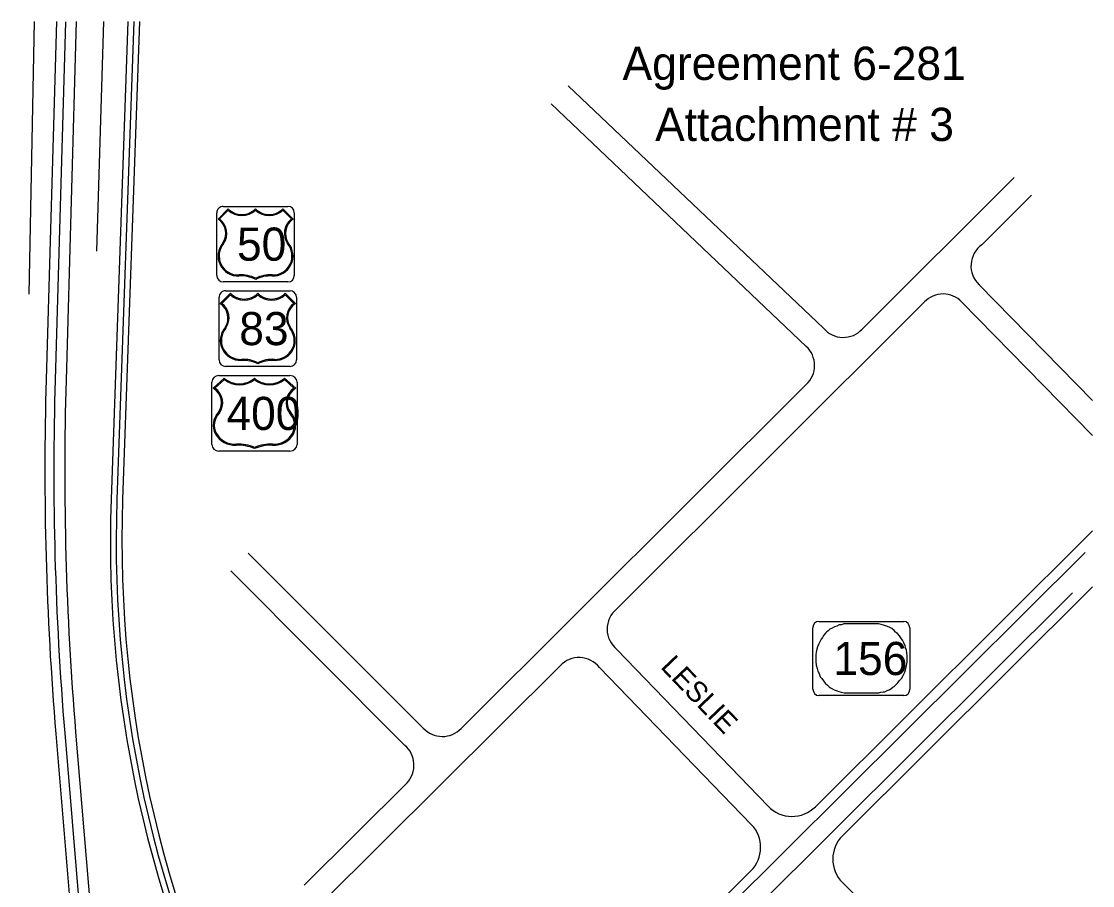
# Model space of a CAD drawing. Extents: x -155.21 to -154.573, y -33.693 to -32.918.
# Drawn here: x -154.931 to -154.686, y -33.1528 to -32.955 of the extents above; entities that cross this region are included whole.
import ezdxf

# ---------------------------------------------------------------- set-up
doc = ezdxf.new("R2010")
doc.units = 0
for name, color, linetype in [('PL Inter City1 Maintenance Attch', 7, 'Continuous'), ('PL Inter Gray Bkgrd Streets', 7, 'Continuous'), ('PL Inter Maintenance Info', 7, 'Continuous'), ('PL Inter Road Lines', 7, 'Continuous'), ('PL Inter Route Shields', 7, 'Continuous')]:
    doc.layers.add(name, color=color, linetype=linetype)

msp = doc.modelspace()

# ---------------------------------------------------------------- linework, layer by layer
at = {"layer": 'PL Inter Gray Bkgrd Streets'}
for p, q in [((-154.747531700538, -33.025228792668216), (-154.80593582277896, -32.969762777151914)), ((-154.75150180993967, -33.0293769752881), (-154.80985217610632, -32.97387923612372)), ((-154.7386575031329, -33.02542225089951), (-154.70392450781634, -32.990731566488314)), ((-154.71128256336095, -33.00613864118327), (-154.69991249445224, -32.99475484955287)), ((-154.6859644569249, -33.041771181614806), (-154.71190729848698, -33.01528261392775)), ((-154.79483632050346, -33.08950145103716), (-154.7244121009498, -33.01920546071111)), ((-154.6859644569249, -33.04977068682677), (-154.71591154519277, -33.01919000423061)), ((-154.8304303588448, -33.11680192433568), (-154.7514603503817, -33.03811170837096)), ((-154.83906877266512, -33.116727395002634), (-154.87911287819938, -33.07669733979292)), ((-154.843279868658, -33.120684212836174), (-154.88313053036518, -33.08071499195876)), ((-154.76018243853179, -33.134608397769604), (-154.7947814498306, -33.09871288281909)), ((-154.86228697040107, -33.15667449503684), (-154.80777251418323, -33.10245615382915)), ((-154.76403129999872, -33.13875746595908), (-154.79879309068613, -33.10283658216866)), ((-154.86629898376515, -33.15265121197228), (-154.8427925461073, -33.12921900559115)), ((-154.7431902275594, -33.15206199957929), (-154.70974393201848, -33.185722092425685))]:
    msp.add_line(p, q, dxfattribs=at)
for centre, start, end in [((-154.70787393753338, -33.01096485351831), 125.23254778507184, 226.95046782398092), ((-154.72015436008414, -33.02330212987716), 44.10384382750965, 136.1045166962905), ((-154.74300959094248, -33.02142595420969), 220.06193772517173, 317.4403525127381), ((-154.75546057491755, -33.033763230568546), 312.61137952289585, 47.93252716095401), ((-154.79110791259956, -33.0940851209683), 129.12528827935097, 231.5573028452633), ((-154.80344518895845, -33.10647925113526), 38.06152443738722, 137.0865135341886), ((-154.8347147834164, -33.11273317002684), 222.53237907084335, 316.47898797545844), ((-154.84710891358333, -33.125184154001914), 316.9306842089872, 49.60520763641455)]:
    msp.add_arc(centre, 0.005908557821954532, start, end, dxfattribs=at)
at = {"layer": 'PL Inter Maintenance Info'}
for p, q in [((-154.92094212376293, -32.95513955960334), (-154.9232922838079, -33.03701913557125)), ((-154.90530257729176, -32.955034026776765), (-154.90916598598525, -33.06439821132993)), ((-154.98902511210466, -33.37639042519251), (-154.68768995369587, -33.0765360292329)), ((-154.98581891665336, -33.37961245370776), (-154.69054064824985, -33.08578518416619)), ((-154.92109091592076, -33.117862726206646), (-154.90156131334993, -33.352217957057064))]:
    msp.add_line(p, q, dxfattribs=at)
for centre, radius, start, end in [((-154.2000688843635, -33.05777755691015), 0.7235212488658446, 178.35591122069224, 184.7636416907309), ((-154.63679800262764, -33.07401990639419), 0.2725378787878788, 177.9768056340721, 208.7646309119287)]:
    msp.add_arc(centre, radius, start, end, dxfattribs=at)
at = {"layer": 'PL Inter Road Lines'}
for p, q in [((-154.92807929156243, -32.95508083140877), (-154.929278015231, -33.01741446217367)), ((-154.9229882140616, -32.95508083140877), (-154.92533837410662, -33.03696040737668)), ((-154.91844088753442, -32.95508083140877), (-154.92079479077228, -33.037090820216356)), ((-154.91218884970664, -32.95508083140877), (-154.91380247460535, -33.007613286444084)), ((-154.90663081526205, -32.95508083140877), (-154.9104909171065, -33.064351406697924)), ((-154.90397764617052, -32.95508083140877), (-154.90784105486398, -33.06444501596193)), ((-154.7493843111606, -33.13472098596878), (-154.6859644569249, -33.07161277720841)), ((-154.7431599776684, -33.14135217629461), (-154.6859644569249, -33.084437714621075)), ((-154.92313077827185, -33.11803271473591), (-154.903601175701, -33.35238794558632)), ((-154.91860102482528, -33.11765523528203), (-154.89907142225445, -33.352010466132434)), ((-154.84618858199096, -33.23104956013653), (-154.7641316234128, -33.14939582985607))]:
    msp.add_line(p, q, dxfattribs=at)
for centre, radius, start, end in [((-154.2000688843635, -33.05777755691015), 0.7255681818181817, 178.35591122069224, 184.7636416907309), ((-154.2000688843635, -33.05777755691015), 0.7210227272727272, 178.35591122069224, 184.7636416907309), ((-154.63679800262764, -33.07401990639419), 0.2738636363636363, 177.9768056340721, 208.7646309119287), ((-154.63679800262764, -33.07401990639419), 0.2712121212121212, 177.9768056340721, 208.7646309119287), ((-154.75472797024608, -33.12935093844338), 0.007575757575757574, 223.9463605546513, 314.8588776757435), ((-154.76947528249826, -33.14402578233068), 0.007575757575757574, 314.8588776758023, 44.060516719382235), ((-154.73781631858296, -33.14672222382001), 0.007575757575757574, 134.85887767574303, 224.81745937875974)]:
    msp.add_arc(centre, radius, start, end, dxfattribs=at)
at = {"layer": 'PL Inter Route Shields'}
for points in [[(-154.8863107184731, -33.013145655380725), (-154.88631070868325, -32.99883639965698)], [(-154.88603179170275, -33.00025196466914), (-154.88370207857741, -32.997922254731655)], [(-154.8856648278743, -33.000222024164394), (-154.88369875690373, -32.99825595588405)], [(-154.88482126097836, -32.99734695399016), (-154.87006489760583, -32.997346964085935)], [(-154.8692213364624, -33.000222035414446), (-154.87118740474276, -32.99825596444387)], [(-154.87118408261244, -32.99792226329602), (-154.86885437085647, -33.00025197642132)], [(-154.868575451939, -32.99883641179081), (-154.8685754617289, -33.01314566751456)], [(-154.87006490943378, -33.014635113181384), (-154.88482127280628, -33.0146351030856)], [(-154.88579486711893, -33.03246747152078), (-154.88579485732905, -33.01815821579703)], [(-154.88551594034854, -33.019573780809196), (-154.88318622722323, -33.01724407087171)], [(-154.88514897652013, -33.01954384030445), (-154.88318290554952, -33.017577772024104)], [(-154.88430540962418, -33.01666877013021), (-154.86954904625165, -33.016668780225984)], [(-154.8687054851082, -33.019543851554495), (-154.87067155338858, -33.01757778058393)], [(-154.87066823125826, -33.017244079436075), (-154.86833851950226, -33.019573792561374)], [(-154.86805960058481, -33.01815822793087), (-154.8680596103747, -33.032467483654614)], [(-154.86954905807957, -33.033956929321434), (-154.8843054214521, -33.03395691922566)], [(-154.88745540706475, -33.05187095824196), (-154.8874553972749, -33.03756170251822)], [(-154.8871485868627, -33.038977265731006), (-154.88458590240253, -33.03664755595291)], [(-154.88674492756246, -33.038947325251364), (-154.8845822498112, -33.03698125710553)], [(-154.88581700399197, -33.0360722569533), (-154.86958500519137, -33.03607226805864)], [(-154.86865708737344, -33.03894733762642), (-154.87081976243394, -33.03698126652133)], [(-154.87081610756803, -33.036647565373706), (-154.86825342629564, -33.0389772786584)], [(-154.867946615765, -33.03756171586543), (-154.86794662555488, -33.051870971589175)], [(-154.86958501701932, -33.0533604171541), (-154.88581701581992, -33.053360406048746)], [(-154.74994082700468, -33.10777987817998), (-154.74994942453134, -33.09379899281845)], [(-154.74860983279925, -33.09231046964312), (-154.72911909767566, -33.09232381524491)], [(-154.727777674084, -33.09381417415209), (-154.72776907655737, -33.10779505951361)], [(-154.72910866828943, -33.109283582688946), (-154.74859940341304, -33.10927023708715)]]:
    msp.add_lwpolyline(points, dxfattribs=at)
msp.add_lwpolyline([(-154.73543584046993, -33.09289689130899), (-154.74224561939238, -33.092892228550134), (-154.7428354427635, -33.09289182468913), (-154.7433715359169, -33.09307019046794), (-154.74396132265085, -33.09312936424867), (-154.7444973791667, -33.09336730766873), (-154.74497985201353, -33.093545710162175), (-154.74556949219874, -33.09384319450934), (-154.74605192840843, -33.09408117464403), (-154.74642701409303, -33.09449796113318), (-154.7468022096897, -33.094736014697155), (-154.74707012803643, -33.095033719332605), (-154.74749879739036, -33.095510046748366), (-154.74776660582518, -33.09598648430852), (-154.74803445089753, -33.09640334422694), (-154.7483022959695, -33.09682020414537), (-154.74857003112987, -33.09741579698849), (-154.74889131332242, -33.09813050840044), (-154.74905184450733, -33.09866659703158), (-154.74921230241742, -33.09932184094571), (-154.74926551971487, -33.09997715828911), (-154.74926500679422, -33.100811245272325), (-154.74926460378512, -33.101466599330365), (-154.74921047055787, -33.102300723028215), (-154.74894189274212, -33.10307541594289), (-154.74878062881342, -33.10373088014484), (-154.7485121975464, -33.10426726249308), (-154.7482436563678, -33.10498237776602), (-154.74792167806865, -33.105399641545446), (-154.74754604282575, -33.10587651968076), (-154.74711671400192, -33.10647258981465), (-154.74663387478356, -33.106889963737984), (-154.74620469250848, -33.10724772330495), (-154.74577551023344, -33.10760548287193), (-154.74507822642605, -33.10796342601209), (-154.74459553375647, -33.10814248936852), (-154.74400556383657, -33.10838120379643), (-154.7434692874972, -33.10850072622577), (-154.7427721502386, -33.108620358799506), (-154.742235947174, -33.108620725945876), (-154.73542616825156, -33.10862538870472), (-154.73488996518697, -33.108625755851094), (-154.73440745570292, -33.108506930999376), (-154.73387128927553, -33.108447720504486), (-154.73349598376734, -33.10838839986522), (-154.73295996388873, -33.108090878802955), (-154.73253107471118, -33.10797201723707), (-154.73210225880803, -33.107734000387254), (-154.73167351617926, -33.10737682825447), (-154.731351904252, -33.10719831561759), (-154.7309767819302, -33.10684110677017), (-154.73049449226926, -33.10636481606856), (-154.73017306352799, -33.10588841522305), (-154.72969077386702, -33.10541212452192), (-154.72926225106184, -33.10469748653925), (-154.72888738519993, -33.10392323420022), (-154.7286734168944, -33.10308929407555), (-154.7285129956215, -33.1023744725197), (-154.72840619465467, -33.10165961424921), (-154.72835301399445, -33.10094471926408), (-154.72840703731006, -33.10028932849093), (-154.7284611339001, -33.099514782435286), (-154.72851512057855, -33.09891896930386), (-154.72867623795807, -33.09850181566834), (-154.72883746524963, -33.097905929108116), (-154.72915962673474, -33.09719077712054), (-154.72942809463893, -33.096594817130566), (-154.729803766519, -33.09605836135353), (-154.7301257814554, -33.095581519932374), (-154.73055503700485, -33.09510460508194), (-154.73103783958604, -33.09474680880034), (-154.73135978124802, -33.094389122662626), (-154.73189624077332, -33.093971712024654), (-154.7324862839676, -33.09361384231377), (-154.73307625388748, -33.09337512788634), (-154.73377346442047, -33.09313634002963), (-154.73436336106596, -33.09301678088518), (-154.7346314992359, -33.09295701967027), (-154.7349532577119, -33.09289722174073)], close=True, dxfattribs=at)
for centre, radius, start, end in [((-154.88482126170473, -32.99883640142999), 0.0014894466858552302, 89.99996080027657, 179.99996080027657), ((-154.88057091578912, -32.99483023040599), 0.004400543870874347, 224.63966590458205, 315.2987349053213), ((-154.88057091578912, -32.99483023040599), 0.004638855340611184, 227.6025230027635, 312.39739859770486), ((-154.87431523970852, -32.9948302346859), 0.004400543870874347, 224.70118669531664, 315.36025569605584), ((-154.87431523970852, -32.9948302346859), 0.004638855340611184, 227.6025230027635, 312.39739859770486), ((-154.87006489927467, -32.998836411525765), 0.0014894466858552302, 359.9999608002766, 89.99996080027658), ((-154.88822487982105, -33.003544338773956), 0.003955928112747722, 326.43355266031193, 56.331957113301534), ((-154.88822487982105, -33.003544338773956), 0.00419423958248456, 326.23382125888503, 52.38348593421893), ((-154.86666128760038, -33.003544353527), 0.0041942395824845595, 127.61643566633423, 213.76610034166816), ((-154.86666128760038, -33.003544353527), 0.0039559281127477235, 123.66796448716686, 213.56636893998694), ((-154.88144400365508, -33.00869695977108), 0.004575587975222133, 139.6025632293804, 272.75118498365214), ((-154.88144400365508, -33.00869695977108), 0.004337276505485296, 139.41993617370449, 272.7511849835674), ((-154.87344217081684, -33.00869696524564), 0.004575587975222135, 267.24873661690106, 40.397358371003236), ((-154.87344217081684, -33.00869696524564), 0.004337276505485298, 267.2487366169858, 40.57998542684871), ((-154.88482127149462, -33.01314565657094), 0.0014894466858552302, 179.9999608002766, 269.9999608002766), ((-154.88081493526002, -33.020886376714294), 0.0076271309583810214, 63.513227090378756, 93.07607975676397), ((-154.88081493526002, -33.020886376714294), 0.007865442428117856, 64.37505516850953, 92.63286217869594), ((-154.87401167802352, -33.02088638136884), 0.00786544242811786, 87.36705942185725, 115.62486643195888), ((-154.87401167802352, -33.02088638136884), 0.007627130958381022, 87.37075644248776, 116.48669451008965), ((-154.87006490906455, -33.01314566666671), 0.0014894466858552302, 269.9999608002766, 359.9999608002766), ((-154.88430541035055, -33.01815821757005), 0.0014894466858552302, 89.99996080027657, 179.99996080027657), ((-154.88005506443494, -33.014152046546045), 0.004400543870874347, 224.63966590458205, 315.2987349053213), ((-154.88005506443494, -33.014152046546045), 0.004638855340611184, 227.6025230027635, 312.39739859770486), ((-154.87379938835434, -33.014152050825956), 0.004400543870874347, 224.70118669531664, 315.36025569605584), ((-154.87379938835434, -33.014152050825956), 0.004638855340611184, 227.6025230027635, 312.39739859770486), ((-154.86954904792046, -33.018158227665815), 0.0014894466858552302, 359.9999608002766, 89.99996080027658), ((-154.88770902846684, -33.022866154914006), 0.003955928112747722, 326.43355266031193, 56.331957113301534), ((-154.88770902846684, -33.022866154914006), 0.00419423958248456, 326.23382125888503, 52.38348593421893), ((-154.86614543624617, -33.02286616966705), 0.0041942395824845595, 127.61643566633423, 213.76610034166816), ((-154.86614543624617, -33.02286616966705), 0.0039559281127477235, 123.66796448716686, 213.56636893998694), ((-154.8809281523009, -33.028018775911136), 0.004575587975222133, 139.6025632293804, 272.75118498365214), ((-154.8809281523009, -33.028018775911136), 0.004337276505485296, 139.41993617370449, 272.7511849835674), ((-154.87292631946266, -33.0280187813857), 0.004575587975222135, 267.24873661690106, 40.397358371003236), ((-154.87292631946266, -33.0280187813857), 0.004337276505485298, 267.2487366169858, 40.57998542684871), ((-154.88430542014044, -33.03246747271099), 0.0014894466858552302, 179.9999608002766, 269.9999608002766), ((-154.88029908390584, -33.040208192854344), 0.0076271309583810214, 63.513227090378756, 93.07607975676397), ((-154.88029908390584, -33.040208192854344), 0.007865442428117856, 64.37505516850953, 92.63286217869594), ((-154.87349582666934, -33.04020819750889), 0.007627130958381022, 87.37075644248776, 116.48669451008965), ((-154.87349582666934, -33.04020819750889), 0.00786544242811786, 87.36705942185725, 115.62486643195888), ((-154.86954905771037, -33.032467482806766), 0.0014894466858552302, 269.9999608002766, 359.9999608002766)]:
    msp.add_arc(centre, radius, start, end, dxfattribs=at)
for centre, major_axis, ratio, start_param, end_param in [((-154.88581700520214, -33.03756170336858), (-0.0016383913544403706, 1.1209287751885453e-09), 0.9090909090909086, 4.71238898038469, 6.283185307179586), ((-154.88114162496908, -33.033555532635376), (-0.00484059825796065, 3.311764226398154e-09), 0.909090909090909, 0.7791098311894494, 2.3614090820450744), ((-154.88114162496908, -33.033555532635376), (-0.0051027408746711096, 3.4911128304283215e-09), 0.9090909090909091, 0.8308214428188005, 2.3107712107695133), ((-154.8742603812804, -33.033555537343275), (-0.00484059825796065, 3.311764226398154e-09), 0.909090909090909, 0.7801835715461983, 2.3624828224018235), ((-154.8742603812804, -33.033555537343275), (-0.0051027408746711096, 3.4911128304283215e-09), 0.9090909090909091, 0.8308214428188005, 2.3107712107695133), ((-154.86958500652906, -33.03756171447394), (-0.0016383913544403706, 1.1209287744609535e-09), 0.9090909090909086, 3.141592653589793, 4.71238898038469), ((-154.88956098480799, -33.04226964047969), (0.004351520924021478, -2.9771550040693114e-09), 0.9090909090909091, 5.697340967068977, 7.266364117063178), ((-154.88956098480799, -33.04226964047969), (0.004613663540731937, -3.1565036080928885e-09), 0.9090909090909088, 5.693854996494456, 7.1974502945680845), ((-154.86584103336523, -33.04226965670803), (-0.004613663540731937, 3.1565036081450576e-09), 0.9090909090909088, 5.368920319791089, 6.8725156178647175), ((-154.86584103336523, -33.04226965670803), (-0.0043515209240214785, 2.9771550041148908e-09), 0.909090909090909, 5.300006497294515, 6.869029647285757), ((-154.88210202067287, -33.04742226194074), (-0.005033146772743169, 3.443499034601696e-09), 0.909090909090909, 5.578117710328809, 7.901999554433399), ((-154.88210202067287, -33.04742226194074), (-0.0047710041560327125, 3.26415043057153e-09), 0.9090909090909085, 5.57493026690552, 7.901999554433399), ((-154.87330000455083, -33.04742226796275), (0.005033146772743169, -3.443499034543556e-09), 0.909090909090909, 4.664371059924294, 6.988252904025925), ((-154.87330000455083, -33.04742226796275), (0.0047710041560327125, -3.2641504305199788e-09), 0.9090909090909085, 4.664371059925774, 6.991440347453652), ((-154.88581701499203, -33.051870958509525), (0.0016383913544403706, -1.1209287750243886e-09), 0.9090909090909086, 3.141592653589793, 4.71238898038469), ((-154.8814100446044, -33.05961167892698), (-0.008389844054217162, 5.7400312777705266e-09), 0.909090909090909, 4.25010826904652, 4.766077384356927), ((-154.8814100446044, -33.05961167892698), (-0.00865198667092762, 5.919379881800692e-09), 0.9090909090909094, 4.2651500065975165, 4.758341778318404), ((-154.87392646164423, -33.05961168404699), (0.00865198667092762, -5.919379881691611e-09), 0.9090909090909094, 1.5248435288611821, 2.01803530058059), ((-154.87392646164423, -33.05961168404699), (0.008389844054217162, -5.7400312776680356e-09), 0.9090909090909088, 1.5249080540436986, 2.033077038130107), ((-154.86958501631895, -33.05187096961488), (0.0016383913544403706, -1.1209287751683832e-09), 0.9090909090909086, 4.71238898038469, 6.283185307179586), ((-154.7486089167962, -33.09379991025286), (-9.16864266116767e-06, 0.001489418465709648), 0.8999999999999999, 6.277028846743563, 7.847825173538459), ((-154.7291181818198, -33.093813255854556), (-9.16864266116767e-06, 0.001489418465709648), 0.8999999999999999, 4.706232519948666, 6.277028846743563), ((-154.748600319269, -33.107780796477726), (9.168642661167853e-06, -0.001489418465709648), 0.8999999999999999, 4.706232519948666, 6.277028846743563), ((-154.72910958429262, -33.107794142079435), (9.168642661167853e-06, -0.001489418465709648), 0.8999999999999999, 6.277028846743563, 7.847825173538459)]:
    msp.add_ellipse(centre, major_axis=major_axis, ratio=ratio, start_param=start_param, end_param=end_param, dxfattribs=at)

# ---------------------------------------------------------------- texts
at = {"layer": 'PL Inter City1 Maintenance Attch'}
for s, p in [('Agreement 6-281', (-154.7934910595563, -32.96842094443277)), ('Attachment # 3', (-154.7860398733291, -32.98239191860871))]:
    msp.add_text(s, height=0.007599999999999999, dxfattribs=at).set_placement(p)
at = {"layer": 'PL Inter Gray Bkgrd Streets'}
msp.add_text('LESLIE', height=0.004729999999999999, rotation=313.7039365019956, dxfattribs=at).set_placement((-154.78498241164746, -33.10286408816124))
at = {"layer": 'PL Inter Route Shields'}
for s, p in [('50', (-154.88168518847755, -33.00978103367135)), ('83', (-154.88116933712334, -33.029102849811416)), ('400', (-154.8840910147818, -33.048506336918415)), ('156', (-154.74524925420653, -33.10458702616615))]:
    msp.add_text(s, height=0.007579999999999998, dxfattribs=at).set_placement(p)

doc.saveas('drawing.dxf')
